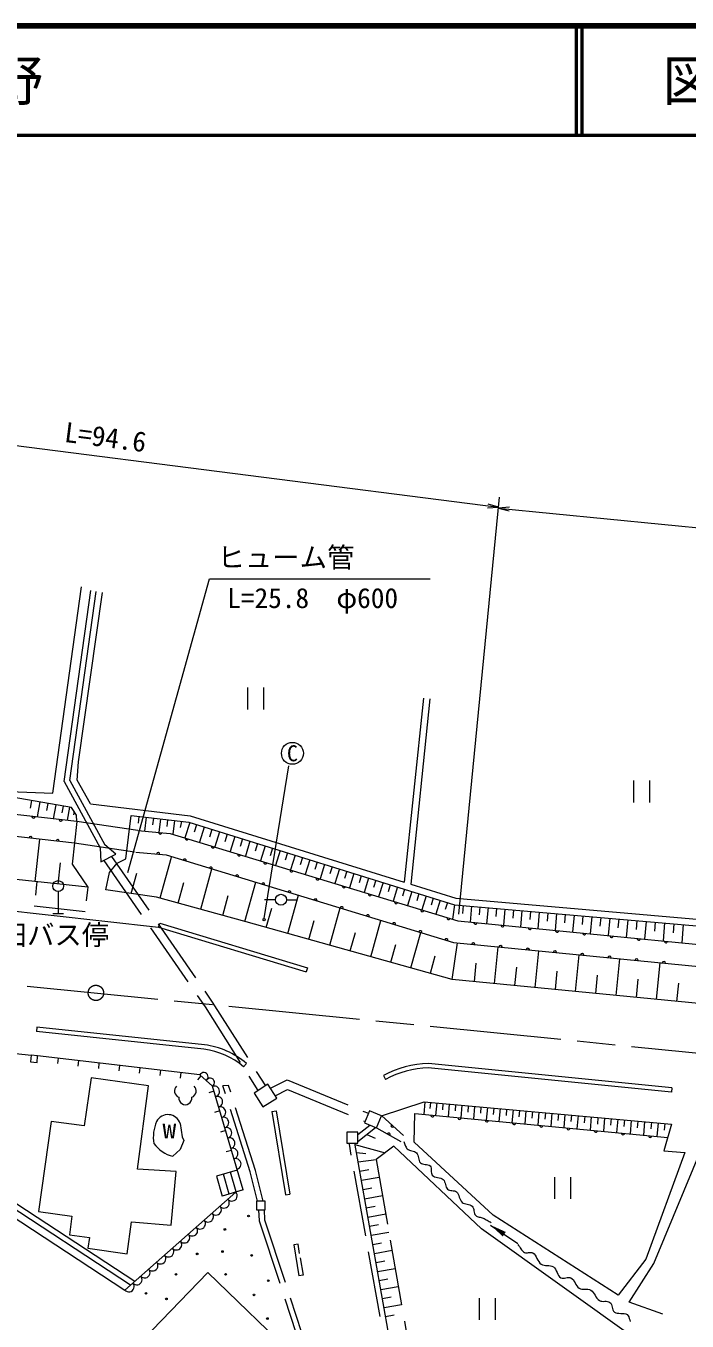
# Model space of a CAD drawing. Units: millimetres, scale not verified. Extents: x 40000 to 680000, y 20000 to 380000.
# Drawn here: x 458457 to 518880, y 261578 to 380000 of the extents above; entities that cross this region are included whole.
import ezdxf
from ezdxf.enums import TextEntityAlignment as Align

# ---------------------------------------------------------------- set-up
doc = ezdxf.new("R2010")
doc.units = ezdxf.units.MM
doc.header["$LTSCALE"] = 1000
doc.linetypes.add('CHAIN', pattern=[18.5, 12, -1.5, 3.5, -1.5])
doc.linetypes.add('DASHED', pattern=[7.5, 6, -1.5])
for name, color, linetype, lineweight in [('M-BGD', 7, 'Continuous', 13), ('M-BMK', 2, 'CHAIN', 13), ('M-STR-HTXT', 7, 'Continuous', 13), ('M-TTL', 2, 'Continuous', 140), ('M-TTL-LINE', 7, 'Continuous', 50)]:
    doc.layers.add(name, color=color, linetype=linetype, lineweight=lineweight)
doc.layers.add('M-TTL-TXT', color=7, linetype='Continuous')
doc.styles.add('ＭＳ ゴシック', font='')
doc.styles.get('ＭＳ ゴシック').set_extended_font_data('MS Gothic')

# ---------------------------------------------------------------- blocks, each defined once
blk = doc.blocks.new('バス停')
at = {"color": 7, "linetype": 'Continuous', "lineweight": 13}
for p, q in [((0, 2), (0, 0)), ((-0.5, 0), (0.5, 0))]:
    blk.add_line(p, q, dxfattribs=at)
blk.add_circle((0, 2.5), 0.5, dxfattribs=at)
blk = doc.blocks.new('田')
at = {"color": 7, "linetype": 'Continuous', "lineweight": 13}
for p, q in [((-0.75, 2), (-0.75, 0)), ((0.75, 0), (0.75, 2))]:
    blk.add_line(p, q, dxfattribs=at)
blk = doc.blocks.new('園庭')
at = {"color": 7, "linetype": 'Continuous', "lineweight": 13}
for centre, start, end in [((-0.4, 0.4), 131.4195, 251.1424), ((0.4, 0.4), 288.8576, 48.5806), ((0, -0.25), 172.1402, 7.8598)]:
    blk.add_arc(centre, 0.6, start, end, dxfattribs=at)
blk = doc.blocks.new('filled_arrow')
at = {"color": 0, "linetype": 'Continuous', "lineweight": -2}
blk.add_solid([(7.5, 1.25), (0, 0), (7.5, -1.25)], dxfattribs=at)
blk = doc.blocks.new('open_arrow')
at = {"color": 0, "linetype": 'Continuous', "lineweight": -2}
blk.add_lwpolyline([(7.5, 1.25), (0, 0), (7.5, -1.25)], dxfattribs=at)

msp = doc.modelspace()

# ---------------------------------------------------------------- linework, layer by layer
at = {"layer": 'M-BGD'}
for p, q in [((460905, 309838), (463552, 328725)), ((461947, 310902), (464394, 328364)), ((462465, 310997), (464889, 328295)), ((463263, 312725), (465469, 328204)), ((494777, 318541), (493036, 301705)), ((495374, 318479), (493621, 301523)), ((463143, 311041), (463263, 312725)), ((461947, 310902), (465236, 304860)), ((462465, 310997), (465658, 305130)), ((464345, 308859), (463143, 311041)), ((456173, 310038), (460905, 309838)), ((462629, 308524), (456494, 309617)), ((458963, 309177), (458837, 308469)), ((463108, 307269), (456927, 307961)), ((459734, 309040), (459491, 307674)), ((460460, 308911), (460343, 308251)), ((461181, 308782), (460955, 307510)), ((461860, 308661), (461751, 308047)), ((462431, 308560), (462219, 307368)), ((463090, 307843), (462629, 308524)), ((462860, 308183), (462805, 307876)), ((464345, 308859), (473469, 307774)), ((463108, 307269), (462670, 303357)), ((463108, 307269), (463090, 307843)), ((467584, 303857), (468091, 307809)), ((468091, 307809), (473343, 307184)), ((468788, 307726), (468713, 307103)), ((469450, 307647), (469299, 306385)), ((470102, 307570), (470029, 306957)), ((470753, 307492), (470607, 306266)), ((471395, 307416), (471323, 306814)), ((472036, 307340), (471888, 306100)), ((472667, 307265), (472540, 306710)), ((473424, 307159), (472991, 305764)), ((473343, 307184), (497630, 299652)), ((473469, 307774), (493036, 301705)), ((474052, 306964), (473836, 306268)), ((474755, 306746), (474325, 305357)), ((462886, 305281), (456994, 305941)), ((459312, 301764), (459737, 305650)), ((468682, 306441), (471654, 306171)), ((471654, 306171), (497934, 298165)), ((475456, 306529), (475241, 305836)), ((476155, 306312), (475727, 304930)), ((476852, 306096), (476638, 305407)), ((477548, 305880), (477122, 304505)), ((478241, 305665), (478028, 304980)), ((465236, 304860), (465296, 303557)), ((466679, 304279), (465658, 305130)), ((468501, 304449), (471268, 304198)), ((478934, 305450), (478510, 304083)), ((479623, 305236), (479412, 304554)), ((480312, 305023), (479890, 303662)), ((480999, 304810), (480788, 304131)), ((481684, 304597), (481264, 303243)), ((482367, 304386), (482157, 303710)), ((461399, 301536), (461612, 303482)), ((462670, 303357), (464102, 301240)), ((465296, 303557), (466679, 304279)), ((466110, 302582), (466807, 303452)), ((466807, 303452), (467584, 303857)), ((470712, 300266), (471754, 304007)), ((471268, 304198), (497542, 296194)), ((483049, 304174), (482631, 302827)), ((483728, 303963), (483520, 303292)), ((484407, 303753), (483991, 302413)), ((485083, 303543), (484875, 302875)), ((485758, 303334), (485345, 302000)), ((464102, 301240), (455480, 302183)), ((465773, 300994), (466110, 302582)), ((468086, 300673), (468608, 302544)), ((474432, 299229), (475462, 302921)), ((486430, 303125), (486224, 302460)), ((487102, 302917), (486691, 301590)), ((487771, 302709), (487566, 302048)), ((488440, 302502), (488031, 301182)), ((489105, 302296), (488901, 301637)), ((489771, 302089), (489363, 300776)), ((459429, 301505), (459321, 300511)), ((459456, 301748), (459429, 301505)), ((464075, 300997), (463967, 300003)), ((464102, 301240), (464075, 300997)), ((470400, 300352), (465773, 300994)), ((472375, 299802), (472896, 301672)), ((478456, 298107), (479458, 301703)), ((490433, 301884), (490230, 301229)), ((491095, 301679), (490690, 300372)), ((491754, 301474), (491551, 300823)), ((492412, 301270), (492009, 299970)), ((493068, 301067), (492866, 300418)), ((493723, 300863), (493322, 299570)), ((493621, 301523), (497746, 300244)), ((478575, 298089), (470400, 300352)), ((476446, 298667), (476954, 300489)), ((481268, 300101), (480268, 300101)), ((482268, 300101), (483268, 300101)), ((482385, 297012), (483362, 300514)), ((494375, 300661), (494175, 300016)), ((495027, 300459), (494628, 299173)), ((495676, 300258), (495477, 299616)), ((496324, 300057), (495927, 298777)), ((496970, 299856), (496772, 299218)), ((497630, 299652), (497438, 298316)), ((497630, 299652), (529044, 296916)), ((497746, 300244), (528515, 297564)), ((455284, 299314), (470586, 297591)), ((480423, 297559), (480918, 299333)), ((486224, 295942), (487174, 299353)), ((498415, 299583), (498352, 298857)), ((499170, 299517), (499042, 298057)), ((499931, 299451), (499867, 298717)), ((500693, 299385), (500564, 297909)), ((501462, 299318), (501398, 298576)), ((502232, 299251), (502102, 297759)), ((503009, 299183), (502944, 298433)), ((503787, 299115), (503656, 297607)), ((504573, 299047), (504507, 298289)), ((505359, 298978), (505226, 297454)), ((506152, 298909), (506085, 298143)), ((506946, 298840), (506812, 297299)), ((507748, 298770), (507680, 297996)), ((508550, 298700), (508414, 297143)), ((509360, 298630), (509292, 297847)), ((510171, 298559), (510034, 296985)), ((510989, 298488), (510920, 297697)), ((470586, 297591), (470702, 297974)), ((470586, 297591), (484064, 293504)), ((470702, 297974), (484180, 293887)), ((497423, 292820), (478575, 298089)), ((484307, 296476), (484789, 298204)), ((489972, 294897), (490898, 298218)), ((497934, 298165), (561417, 291973)), ((511808, 298417), (511670, 296825)), ((512635, 298345), (512565, 297545)), ((513463, 298273), (513322, 296664)), ((514298, 298200), (514227, 297391)), ((515134, 298127), (514992, 296501)), ((515978, 298054), (515907, 297236)), ((516823, 297980), (516680, 296337)), ((517676, 297906), (517604, 297080)), ((518529, 297831), (518385, 296170)), ((488100, 295419), (488569, 297102)), ((493634, 293876), (494535, 297110)), ((497423, 292820), (497903, 296159)), ((497542, 296194), (561218, 289983)), ((491805, 294386), (492262, 296025)), ((495424, 293377), (495869, 294973)), ((501294, 292440), (501623, 295796)), ((504992, 292077), (505321, 295435)), ((508692, 291715), (509022, 295074)), ((484180, 293887), (484064, 293504)), ((499445, 292621), (499610, 294299)), ((503143, 292259), (503307, 293937)), ((512394, 291351), (512724, 294713)), ((516099, 290988), (516428, 294352)), ((560880, 286596), (497423, 292820)), ((506842, 291896), (507007, 293575)), ((510543, 291533), (510708, 293213)), ((514246, 291170), (514411, 292851)), ((517952, 290806), (518117, 292489)), ((459470, 288463), (459428, 288066)), ((474725, 286452), (459428, 288066)), ((474775, 286849), (459470, 288463)), ((458923, 285879), (458877, 285281)), ((459522, 285833), (458923, 285879)), ((459476, 285235), (459522, 285833)), ((474350, 284093), (459522, 285833)), ((461393, 285614), (461335, 285117)), ((458877, 285281), (459476, 285235)), ((463264, 285394), (463206, 284898)), ((465136, 285175), (465077, 284678)), ((467007, 284955), (466949, 284458)), ((468878, 284735), (468820, 284239)), ((470749, 284516), (470691, 284019)), ((472621, 284296), (472562, 283800)), ((478608, 285144), (478352, 284836)), ((517457, 282516), (495229, 284726)), ((517496, 282914), (495244, 285127)), ((474456, 283998), (474123, 283625)), ((475513, 283051), (474350, 284093)), ((478317, 273571), (475513, 283051)), ((480571, 283235), (479304, 282432)), ((481374, 281968), (480571, 283235)), ((491140, 284029), (491333, 283678)), ((475645, 282604), (475165, 282463)), ((479304, 282432), (480107, 281165)), ((480107, 281165), (481374, 281968)), ((517496, 282914), (517457, 282516)), ((476179, 280798), (475700, 280656)), ((480943, 280751), (481337, 280814)), ((480943, 280751), (482168, 273115)), ((481337, 280815), (482563, 273178)), ((489852, 280811), (489395, 279701)), ((490961, 280354), (489852, 280811)), ((490961, 280354), (494851, 281627)), ((494911, 281622), (494808, 280477)), ((494851, 281627), (517468, 279592)), ((495425, 281575), (495373, 281003)), ((495998, 281524), (495894, 280377)), ((496572, 281472), (496521, 280897)), ((497148, 281420), (497044, 280268)), ((497725, 281369), (497673, 280791)), ((498302, 281317), (498198, 280159)), ((498882, 281264), (498830, 280685)), ((499462, 281212), (499358, 280050)), ((500045, 281160), (499992, 280577)), ((500627, 281107), (500522, 279940)), ((501212, 281055), (501159, 280470)), ((501797, 281002), (501691, 279830)), ((502384, 280949), (502331, 280362)), ((502972, 280896), (502866, 279719)), ((503562, 280843), (503508, 280253)), ((504152, 280790), (504045, 279608)), ((504744, 280737), (504691, 280145)), ((505337, 280684), (505230, 279496)), ((444315, 279617), (467493, 264419)), ((445203, 279858), (468028, 264891)), ((445287, 280389), (468409, 265228)), ((472555, 279647), (472731, 278439)), ((488790, 278625), (489886, 279499)), ((489395, 279701), (490505, 279244)), ((490505, 279244), (490961, 280354)), ((490974, 280358), (492966, 278539)), ((493929, 277948), (494009, 280554)), ((494009, 280554), (517109, 278376)), ((505931, 280630), (505878, 280035)), ((506526, 280577), (506419, 279384)), ((507124, 280523), (507070, 279925)), ((507722, 280469), (507614, 279271)), ((508322, 280415), (508268, 279815)), ((508922, 280361), (508814, 279158)), ((509524, 280307), (509470, 279704)), ((510127, 280253), (510018, 279045)), ((510732, 280198), (510678, 279593)), ((511338, 280144), (511229, 278931)), ((511945, 280089), (511891, 279481)), ((512553, 280034), (512444, 278816)), ((513164, 279979), (513109, 279369)), ((513774, 279924), (513664, 278701)), ((514387, 279869), (514332, 279256)), ((515001, 279814), (514890, 278585)), ((515616, 279759), (515561, 279143)), ((516232, 279703), (516121, 278469)), ((517468, 279592), (516746, 277146)), ((516850, 279648), (516795, 279029)), ((472731, 278439), (472881, 278098)), ((476714, 278991), (476234, 278849)), ((488790, 278840), (487790, 278840)), ((487790, 278840), (487790, 277840)), ((488790, 277985), (490415, 279281)), ((488790, 277840), (488790, 278840)), ((489602, 278633), (490371, 278296)), ((490505, 279244), (492706, 278008)), ((472560, 277276), (471889, 276645)), ((472881, 278098), (472560, 277276)), ((477248, 277184), (476769, 277042)), ((487790, 277840), (488790, 277840)), ((492636, 254700), (488509, 277840)), ((488529, 277729), (491287, 276966)), ((500094, 270018), (492074, 277557)), ((501147, 271251), (493929, 277948)), ((515834, 266830), (520405, 277858)), ((516746, 277146), (518671, 276985)), ((488661, 276989), (489520, 276892)), ((488812, 276141), (490470, 276354)), ((518671, 276985), (515102, 267241)), ((477778, 275392), (475861, 274824)), ((475861, 274824), (476399, 273003)), ((477038, 273192), (476500, 275013)), ((477678, 273382), (477139, 275202)), ((488963, 275296), (489783, 275442)), ((489113, 274451), (490750, 274743)), ((478317, 273571), (476399, 273003)), ((478317, 273571), (477838, 273429)), ((489264, 273610), (490080, 273755)), ((467493, 264419), (477638, 273370)), ((480330, 272542), (479530, 272542)), ((479530, 272542), (479530, 271742)), ((480330, 271742), (480330, 272542)), ((482168, 273115), (482563, 273178)), ((489414, 272769), (491043, 273059)), ((479530, 271742), (480330, 271742)), ((489563, 271931), (490376, 272076)), ((489712, 271093), (491335, 271383)), ((512575, 263953), (501147, 271251)), ((489861, 270259), (490671, 270403)), ((514611, 259632), (500094, 270018)), ((500927, 270358), (503418, 268686)), ((490010, 269425), (491625, 269713)), ((483323, 268608), (482928, 268544)), ((482928, 268544), (483389, 265713)), ((483463, 267747), (483323, 268608)), ((490158, 268594), (490964, 268738)), ((490306, 267764), (491914, 268051)), ((483527, 267352), (483783, 265777)), ((490454, 266937), (491256, 267080)), ((515102, 267241), (512575, 263953)), ((513588, 263301), (515834, 266830)), ((483783, 265777), (483389, 265713)), ((490601, 266110), (492202, 266395)), ((490748, 265286), (491547, 265428)), ((490895, 264463), (492489, 264747)), ((491041, 263642), (491836, 263784)), ((491187, 262823), (492774, 263106)), ((516676, 262219), (513588, 263301)), ((491333, 262006), (492125, 262147))]:
    msp.add_line(p, q, dxfattribs=at)
at = {"layer": 'M-BGD', "linetype": 'DASHED'}
for p, q in [((468682, 306441), (463108, 307269)), ((468388, 304463), (462886, 305281)), ((465569, 303699), (474825, 290299)), ((466283, 304072), (475492, 290740)), ((463858, 299009), (459212, 299517)), ((474825, 290299), (479666, 282662)), ((475492, 290740), (480342, 283090)), ((453607, 286475), (458923, 285879)), ((476981, 283111), (476460, 283091)), ((478947, 275214), (476460, 283091)), ((479428, 275351), (476981, 283111)), ((480806, 282863), (482323, 283632)), ((482323, 283632), (489755, 280575)), ((481237, 282184), (482358, 282753)), ((482358, 282753), (489450, 279835)), ((492143, 254612), (488017, 277752)), ((492074, 277557), (490470, 276354)), ((490470, 276354), (494159, 255141)), ((479630, 272542), (478947, 275214)), ((480146, 272542), (479428, 275351)), ((479726, 271742), (479773, 270748)), ((480227, 271742), (480270, 270840)), ((479773, 270748), (485930, 252025)), ((480270, 270840), (486456, 252025))]:
    msp.add_line(p, q, dxfattribs=at)
at = {"layer": 'M-BGD'}
msp.add_lwpolyline([(464413, 283834), (463795, 279417), (460755, 279842), (459602, 271606), (462664, 271177), (462426, 269480), (464265, 269222), (464126, 268233), (467704, 267732), (468113, 270657), (471733, 270349), (472174, 275241), (468646, 275482), (469663, 283099)], close=True, dxfattribs=at)
for points in [[(492986, 278008), (493024, 277921), (493056, 277830), (493087, 277738), (493119, 277647), (493155, 277559), (493196, 277475), (493246, 277396), (493307, 277326), (493398, 277259), (493502, 277211), (493614, 277177), (493731, 277149), (493847, 277120), (493959, 277085), (494061, 277035), (494149, 276965), (494221, 276867), (494269, 276753), (494301, 276629), (494326, 276500), (494351, 276372), (494385, 276249), (494435, 276138), (494510, 276043), (494604, 275980), (494714, 275942), (494833, 275921), (494957, 275908), (495080, 275895), (495198, 275872), (495304, 275831), (495392, 275762), (495450, 275674), (495480, 275572), (495492, 275461), (495496, 275344), (495498, 275227), (495510, 275114), (495538, 275011), (495593, 274920), (495693, 274835), (495812, 274778), (495945, 274739), (496085, 274711), (496226, 274684), (496362, 274649), (496487, 274597), (496595, 274519), (496670, 274426), (496722, 274317), (496761, 274198), (496792, 274074), (496824, 273951), (496864, 273833), (496919, 273727), (496996, 273637), (497082, 273581), (497180, 273547), (497286, 273527), (497395, 273514), (497505, 273502), (497611, 273483), (497711, 273450), (497799, 273397), (497891, 273299), (497961, 273183), (498016, 273055), (498063, 272920), (498109, 272784), (498163, 272654), (498231, 272535), (498320, 272434), (498421, 272365), (498536, 272318), (498659, 272286), (498787, 272260), (498913, 272233), (499035, 272198), (499146, 272147), (499242, 272073), (499308, 271984), (499351, 271881), (499380, 271768), (499401, 271651), (499423, 271533), (499452, 271421), (499496, 271319), (499563, 271231), (499633, 271177), (499711, 271136), (499796, 271107), (499886, 271085), (499978, 271066), (500070, 271046), (500159, 271022), (500245, 270991), (500338, 270946), (500429, 270899), (500520, 270849), (500609, 270798), (500698, 270745), (500787, 270693), (500877, 270640), (500966, 270590)], [(503413, 268584), (503484, 268490), (503552, 268390), (503617, 268287), (503683, 268186), (503754, 268089), (503830, 268001), (503916, 267924), (504014, 267863), (504103, 267833), (504198, 267825), (504296, 267832), (504396, 267845), (504497, 267858), (504595, 267864), (504688, 267854), (504776, 267823), (504903, 267729), (505004, 267606), (505088, 267464), (505163, 267312), (505238, 267159), (505320, 267013), (505417, 266884), (505538, 266780), (505665, 266719), (505804, 266685), (505951, 266669), (506101, 266662), (506251, 266654), (506396, 266638), (506534, 266603), (506661, 266539), (506772, 266439), (506858, 266314), (506930, 266173), (506993, 266024), (507058, 265878), (507132, 265742), (507224, 265625), (507342, 265537), (507449, 265501), (507562, 265495), (507681, 265509), (507802, 265533), (507923, 265558), (508042, 265573), (508157, 265569), (508265, 265537), (508389, 265453), (508489, 265340), (508574, 265208), (508651, 265066), (508727, 264922), (508810, 264787), (508907, 264668), (509027, 264574), (509146, 264524), (509275, 264499), (509409, 264492), (509547, 264493), (509685, 264494), (509820, 264487), (509949, 264463), (510069, 264414), (510193, 264322), (510297, 264206), (510387, 264074), (510471, 263934), (510554, 263793), (510644, 263661), (510748, 263544), (510871, 263452), (510983, 263406), (511104, 263386), (511232, 263382), (511361, 263385), (511490, 263386), (511614, 263377), (511730, 263348), (511834, 263291), (511914, 263205), (511969, 263099), (512007, 262979), (512036, 262852), (512064, 262725), (512102, 262604), (512155, 262497), (512235, 262409), (512360, 262338), (512503, 262301), (512656, 262288), (512814, 262287), (512973, 262285), (513127, 262273), (513270, 262238), (513398, 262168), (513488, 262073), (513552, 261955), (513598, 261823), (513635, 261683), (513673, 261544)], [(474260, 256635), (469998, 260761), (475094, 266024), (483272, 258106), (481922, 256712), (484506, 254210), (482373, 252006)]]:
    msp.add_lwpolyline(points, dxfattribs=at)
for centre, radius in [((482811, 313494), 1000), ((481768, 300101), 500), ((480225, 298276), 100), ((478801, 271183), 75), ((476638, 269957), 75), ((474114, 267722), 75), ((476422, 267938), 75), ((479089, 267577), 75), ((472168, 265847), 75), ((476710, 265847), 75), ((480604, 265270), 75), ((469428, 264116), 75), ((471302, 263612), 75), ((479306, 263972), 75), ((480532, 261809), 75)]:
    msp.add_circle(centre, radius, dxfattribs=at)
for centre, radius, start, end in [((459155, 307712), 150, 173.60827, 353.60827), ((461639, 307433), 150, 173.60827, 353.60827), ((458877, 305730), 150, 353.60827, 173.60827), ((461362, 305452), 150, 353.60827, 173.60827), ((470737, 306254), 150, 174.80557, 354.80557), ((473164, 305711), 150, 163.05784, 343.05784), ((470549, 304263), 150, 354.80557, 174.80557), ((475556, 304982), 150, 163.05784, 343.05784), ((472969, 303680), 150, 343.05784, 163.05784), ((477947, 304254), 150, 163.05784, 343.05784), ((480339, 303525), 150, 163.05784, 343.05784), ((475360, 302951), 150, 343.05784, 163.05784), ((477752, 302223), 150, 343.05784, 163.05784), ((482730, 302797), 150, 163.05784, 343.05784), ((485122, 302068), 150, 163.05784, 343.05784), ((480143, 301494), 150, 343.05784, 163.05784), ((482535, 300766), 150, 343.05784, 163.05784), ((487513, 301340), 150, 163.05784, 343.05784), ((484926, 300037), 150, 343.05784, 163.05784), ((489905, 300611), 150, 163.05784, 343.05784), ((492296, 299883), 150, 163.05784, 343.05784), ((487318, 299309), 150, 343.05784, 163.05784), ((489709, 298580), 150, 343.05784, 163.05784), ((494688, 299154), 150, 163.05784, 343.05784), ((497079, 298426), 150, 163.05784, 343.05784), ((492101, 297852), 150, 343.05784, 163.05784), ((494492, 297123), 150, 343.05784, 163.05784), ((499533, 298009), 150, 174.42854, 354.42854), ((502021, 297767), 150, 174.42854, 354.42854), ((504509, 297524), 150, 174.42854, 354.42854), ((506997, 297281), 150, 174.42854, 354.42854), ((496884, 296395), 150, 343.05784, 163.05784), ((499345, 296018), 150, 354.42854, 174.42854), ((509486, 297038), 150, 174.42854, 354.42854), ((511974, 296796), 150, 174.42854, 354.42854), ((514462, 296553), 150, 174.42854, 354.42854), ((516950, 296310), 150, 174.42854, 354.42854), ((501834, 295775), 150, 354.42854, 174.42854), ((504322, 295533), 150, 354.42854, 174.42854), ((506810, 295290), 150, 354.42854, 174.42854), ((509298, 295047), 150, 354.42854, 174.42854), ((511786, 294805), 150, 354.42854, 174.42854), ((514274, 294562), 150, 354.42854, 174.42854), ((516763, 294319), 150, 354.42854, 174.42854), ((473687, 279243), 7684, 50.16776, 81.86043), ((473687, 279243), 7284, 50.16776, 81.80301), ((474706, 283905), 402, 304.09654, 152.14772), ((495435, 276195), 8933, 91.21974, 118.73112), ((495435, 276195), 8533, 91.37977, 118.73112), ((475287, 283384), 402, 304.09654, 152.14772), ((475658, 282578), 494, 285.82235, 107.1353), ((475939, 281630), 494, 285.82235, 107.1353), ((476219, 280682), 494, 285.82235, 107.1353), ((473524, 278433), 3425, 155.78534, 190.34975), ((471437, 279277), 1179, 18.32657, 151.57298), ((476500, 279734), 494, 285.82235, 107.1353), ((491970, 279449), 150, 137.60451, 317.60451), ((495603, 280404), 150, 174.61259, 354.61259), ((498092, 280169), 150, 174.61259, 354.61259), ((500581, 279935), 150, 174.61259, 354.61259), ((503070, 279700), 150, 174.61259, 354.61259), ((505559, 279465), 150, 174.61259, 354.61259), ((476780, 278786), 494, 285.82235, 107.1353), ((477061, 277838), 494, 285.82235, 107.1353), ((491605, 278626), 150, 330.68008, 150.68008), ((508048, 279230), 150, 174.61259, 354.61259), ((510537, 278996), 150, 174.61259, 354.61259), ((513026, 278761), 150, 174.61259, 354.61259), ((515515, 278526), 150, 174.61259, 354.61259), ((472555, 279499), 2931, 215.00471, 256.85427), ((477341, 276890), 494, 285.82235, 107.1353), ((477621, 275942), 494, 285.82235, 107.1353), ((476562, 272398), 484, 219.4621, 43.3774), ((477287, 273038), 484, 219.4621, 43.3774), ((475113, 271120), 484, 219.4621, 43.3774), ((475838, 271759), 484, 219.4621, 43.3774), ((473664, 269841), 484, 219.4621, 43.3774), ((474388, 270480), 484, 219.4621, 43.3774), ((472214, 268562), 484, 219.4621, 43.3774), ((472939, 269202), 484, 219.4621, 43.3774), ((471489, 267923), 484, 219.4621, 43.3774), ((470040, 266644), 484, 219.4621, 43.3774), ((470765, 267284), 484, 219.4621, 43.3774), ((468591, 265366), 484, 219.4621, 43.3774), ((469315, 266005), 484, 219.4621, 43.3774), ((467866, 264726), 484, 219.4621, 43.3774)]:
    msp.add_arc(centre, radius, start, end, dxfattribs=at)
at = {"layer": 'M-BMK'}
msp.add_line((421765, 295889), (559729, 282114), dxfattribs=at)
msp.add_circle((464853, 291587), 700, dxfattribs=at)
at = {"layer": 'M-STR-HTXT'}
for p, q in [((405732, 348253), (501657, 335985)), ((498009, 298791), (501748, 336910)), ((501650, 335915), (565110, 329691)), ((480240, 298375), (482478, 312343))]:
    msp.add_line(p, q, dxfattribs=at)
msp.add_lwpolyline([(467782, 302591), (475221, 329443), (495405, 329443)], dxfattribs=at)
at = {"layer": 'M-TTL'}
msp.add_line((680000, 380000), (40000, 380000), dxfattribs=at)
at = {"layer": 'M-TTL-LINE'}
for p, q in [((508747, 380000), (508747, 370000)), ((509247, 380000), (509247, 370000)), ((40000, 370000), (680000, 370000))]:
    msp.add_line(p, q, dxfattribs=at)

# ---------------------------------------------------------------- block references
at = {"layer": 'M-BGD', "xscale": 1000, "yscale": 1000}
for name, p in [('田', (479443, 317504)), ('田', (514731, 309003)), ('バス停', (461405, 298855)), ('園庭', (473027, 282216)), ('田', (507513, 272752)), ('田', (500616, 261685))]:
    msp.add_blockref(name, p, dxfattribs=at)
at = {"layer": 'M-BGD', "xscale": 200, "yscale": 200, "rotation": 326.1}
msp.add_blockref('filled_arrow', (500927, 270358), dxfattribs=at)
at = {"layer": 'M-STR-HTXT', "xscale": 133, "yscale": 133}
for p, rotation in [((501657, 335985), 172.7), ((501650, 335915), 354.4)]:
    msp.add_blockref('open_arrow', p, dxfattribs=dict(at, rotation=rotation))
at = {"layer": 'M-STR-HTXT'}
for p, rotation in [((467782, 302591), 74.5), ((480240, 298375), 80.9)]:
    msp.add_blockref('open_arrow', p, dxfattribs=dict(at, rotation=rotation))

# ---------------------------------------------------------------- texts
at = {"layer": 'M-BGD', "style": 'ＭＳ ゴシック'}
msp.add_text('C', height=1466, dxfattribs=at).set_placement((482811, 313494), align=Align.MIDDLE_CENTER)
for s, p in [('平田バス停', (459809, 295424)), ('w', (471566, 277725))]:
    msp.add_text(s, height=1833, dxfattribs=at).set_placement(p, align=Align.BOTTOM_CENTER)
at = {"layer": 'M-STR-HTXT', "style": 'ＭＳ ゴシック'}
msp.add_text('L=94.6', height=1833, rotation=352.712, dxfattribs=at).set_placement((465545, 340952), align=Align.BOTTOM_CENTER)
msp.add_text('ヒューム管', height=1833, dxfattribs=at).set_placement((475971, 329943), align=Align.BOTTOM_LEFT)
msp.add_text('L=25.8  φ600', height=1833, dxfattribs=at).set_placement((484662, 326222), align=Align.BOTTOM_CENTER)
at = {"layer": 'M-TTL-TXT', "style": 'ＭＳ ゴシック'}
msp.add_text('下関市菊川町大字上大野', height=3666, dxfattribs=at).set_placement((405024, 375000), align=Align.MIDDLE_LEFT)
msp.add_text('図面番号', height=3666, dxfattribs=at).set_placement((526622, 375000), align=Align.MIDDLE_CENTER)

doc.saveas('drawing.dxf')
